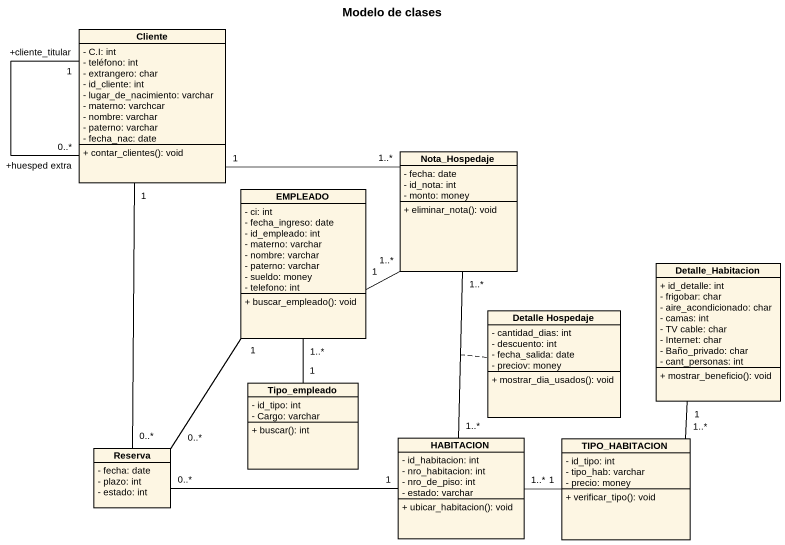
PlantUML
@startuml
title Modelo de clases
hide circle
hide empty members
skinparam classAttributeIconSize 0
class Cliente {
  - C.I: int
  - teléfono: int
  - extrangero: char
  - id_cliente: int
  - lugar_de_nacimiento: varchar
  - materno: varchcar
  - nombre: varchar
  - paterno: varchar
  - fecha_nac: date
  + contar_clientes(): void
}
class EMPLEADO {
  - ci: int
  - fecha_ingreso: date
  - id_empleado: int
  - materno: varchar
  - nombre: varchar
  - paterno: varchar
  - sueldo: money
  - telefono: int
  + buscar_empleado(): void
}
class Nota_Hospedaje {
  - fecha: date
  - id_nota: int
  - monto: money
  + eliminar_nota(): void
}
class Detalle_Habitacion {
  + id_detalle: int
  - frigobar: char
  - aire_acondicionado: char
  - camas: int
  - TV cable: char
  - Internet: char
  - Baño_privado: char
  - cant_personas: int
  + mostrar_beneficio(): void
}
class "Detalle Hospedaje" as Detalle_Hospedaje {
  - cantidad_dias: int
  - descuento: int
  - fecha_salida: date
  - preciov: money
  + mostrar_dia_usados(): void
}
class Tipo_empleado {
  - id_tipo: int
  - Cargo: varchar
  + buscar(): int
}
class Reserva {
  - fecha: date
  - plazo: int
  - estado: int
}
class HABITACION {
  - id_habitacion: int
  - nro_habitacion: int
  - nro_de_piso: int
  - estado: varchar
  + ubicar_habitacion(): void
}
class TIPO_HABITACION {
  - id_tipo: int
  - tipo_hab: varchar
  - precio: money
  + verificar_tipo(): void
}
Cliente "+cliente_titular\n1" -- "+huesped extra\n0..*" Cliente
Cliente "1" -right- "1..*" Nota_Hospedaje
Cliente "1" -- "0..*" Reserva
EMPLEADO "1..*" -- "1" Tipo_empleado
Nota_Hospedaje "1..*" -left- "1" EMPLEADO
Nota_Hospedaje "1..*" -- "1..*" HABITACION
(Nota_Hospedaje, HABITACION) .. Detalle_Hospedaje
Reserva "0..*" -up- "1" EMPLEADO
Reserva "0..*" -right- "1" HABITACION
TIPO_HABITACION "1..*" -up- "1" Detalle_Habitacion
TIPO_HABITACION "1" -left- "1..*" HABITACION
@enduml
